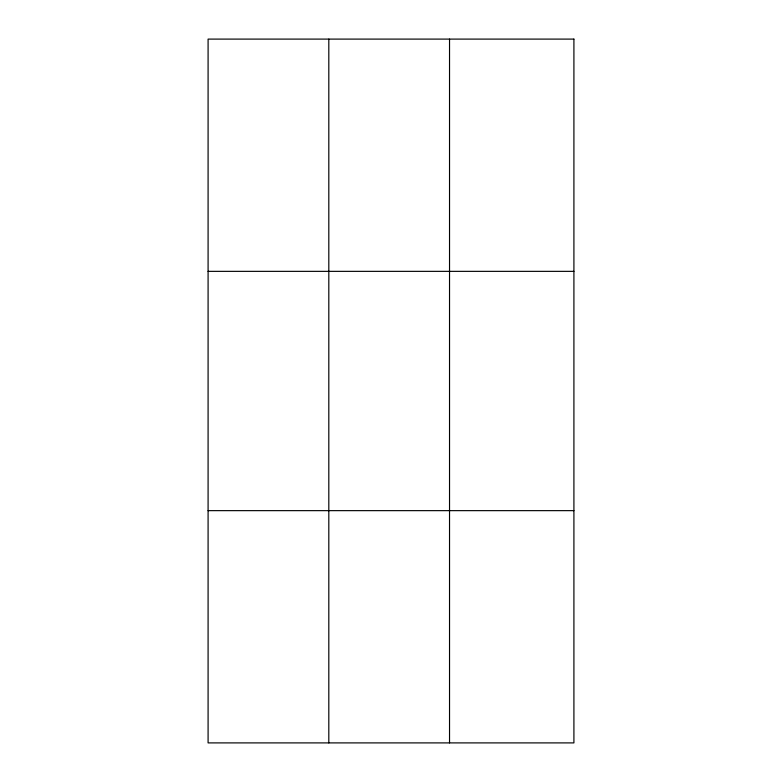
<?xml version="1.0" encoding="UTF-8"?>
<svg xmlns="http://www.w3.org/2000/svg" width="782" height="782" viewBox="0 0 782 782"><rect width="100%" height="100%" fill="white"/><g stroke="black" fill="none" stroke-linecap="round" stroke-linejoin="round"><path stroke-width="1.17" d="M328.811 39.1L328.811 742.9M449.533 39.1L449.533 742.9M208.09 271.354L573.91 271.354M208.09 510.646L573.91 510.646M573.91 39.1L573.91 742.9L208.09 742.9L208.09 39.1L573.91 39.1"/></g></svg>
